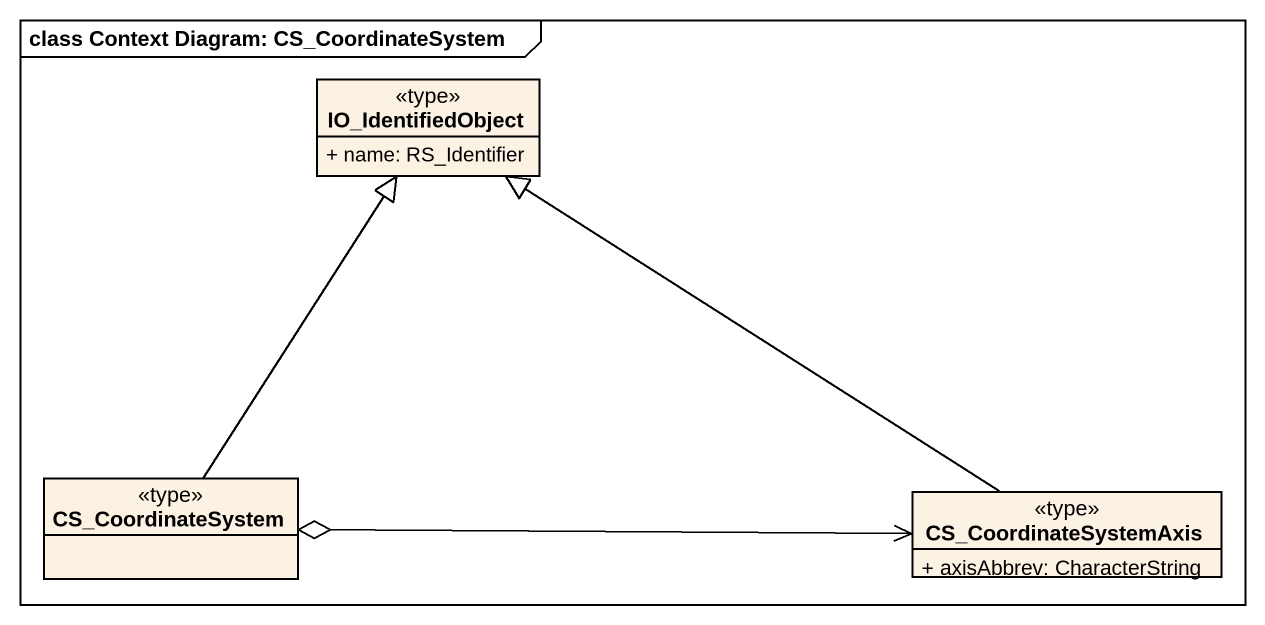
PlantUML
@startuml
mainframe class Context Diagram: CS_CoordinateSystem
hide circle
hide empty members
skinparam classAttributeIconSize 0
class IO_IdentifiedObject <<type>> {
  + name: RS_Identifier
}
class CS_CoordinateSystem <<type>>
class CS_CoordinateSystemAxis <<type>> {
  + axisAbbrev: CharacterString
}
CS_CoordinateSystem -up-|> IO_IdentifiedObject
CS_CoordinateSystemAxis -up-|> IO_IdentifiedObject
CS_CoordinateSystemAxis <-left-o CS_CoordinateSystem
@enduml
